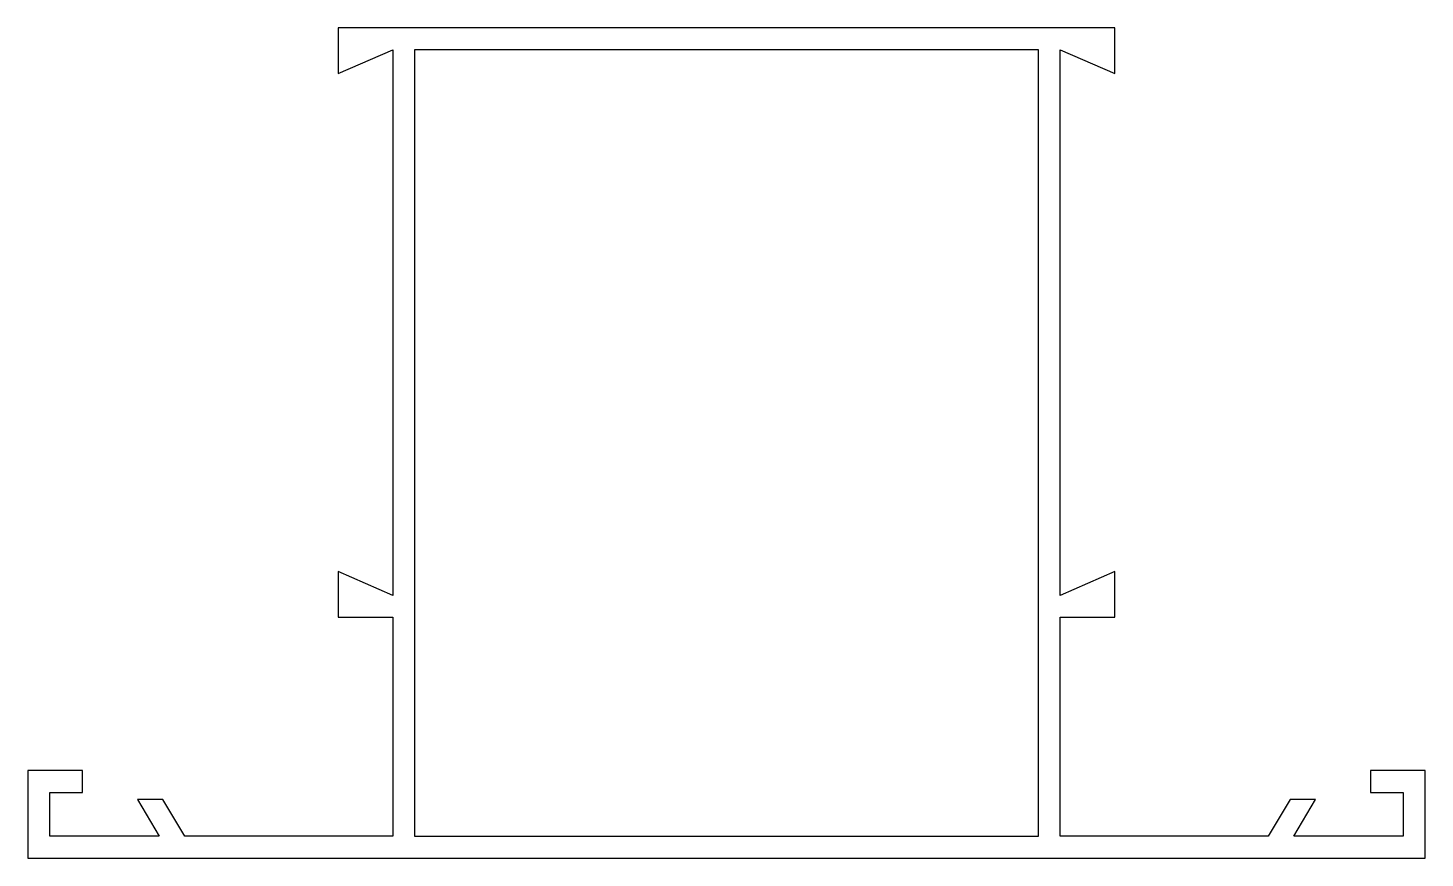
# Model space of a CAD drawing. Extents: x 120.6 to 197.2, y 201 to 246.5.
import ezdxf

# ---------------------------------------------------------------- set-up
doc = ezdxf.new("R2010")
doc.units = 0
doc.layers.add('ANA', color=220, linetype='CONTINUOUS')

msp = doc.modelspace()

# ---------------------------------------------------------------- linework, layer by layer
at = {"layer": 'ANA', "color": 220}
msp.add_lwpolyline([(123.6, 204.561), (123.6, 205.761), (120.6, 205.761), (120.6, 200.961), (197.2, 200.961), (197.2, 205.761), (194.2, 205.761), (194.2, 204.561), (196, 204.561), (196, 202.161), (190, 202.161), (191.2, 204.161), (189.801, 204.161), (188.601, 202.161), (177.2, 202.161), (177.2, 214.161), (180.2, 214.161), (180.2, 216.661), (177.2, 215.361), (177.2, 245.261), (180.2, 243.961), (180.2, 246.461), (137.6, 246.461), (137.6, 243.961), (140.6, 245.261), (140.6, 215.361), (137.6, 216.661), (137.6, 214.161), (140.6, 214.161), (140.6, 202.161), (129.199, 202.161), (127.999, 204.161), (126.6, 204.161), (127.8, 202.161), (121.8, 202.161), (121.8, 204.561)], close=True, dxfattribs=at)
at = {"layer": 'ANA', "color": 220, "linetype": 'BYBLOCK'}
msp.add_lwpolyline([(176, 202.161), (176, 245.261), (141.8, 245.261), (141.8, 202.162)], close=True, dxfattribs=at)

doc.saveas('drawing.dxf')
